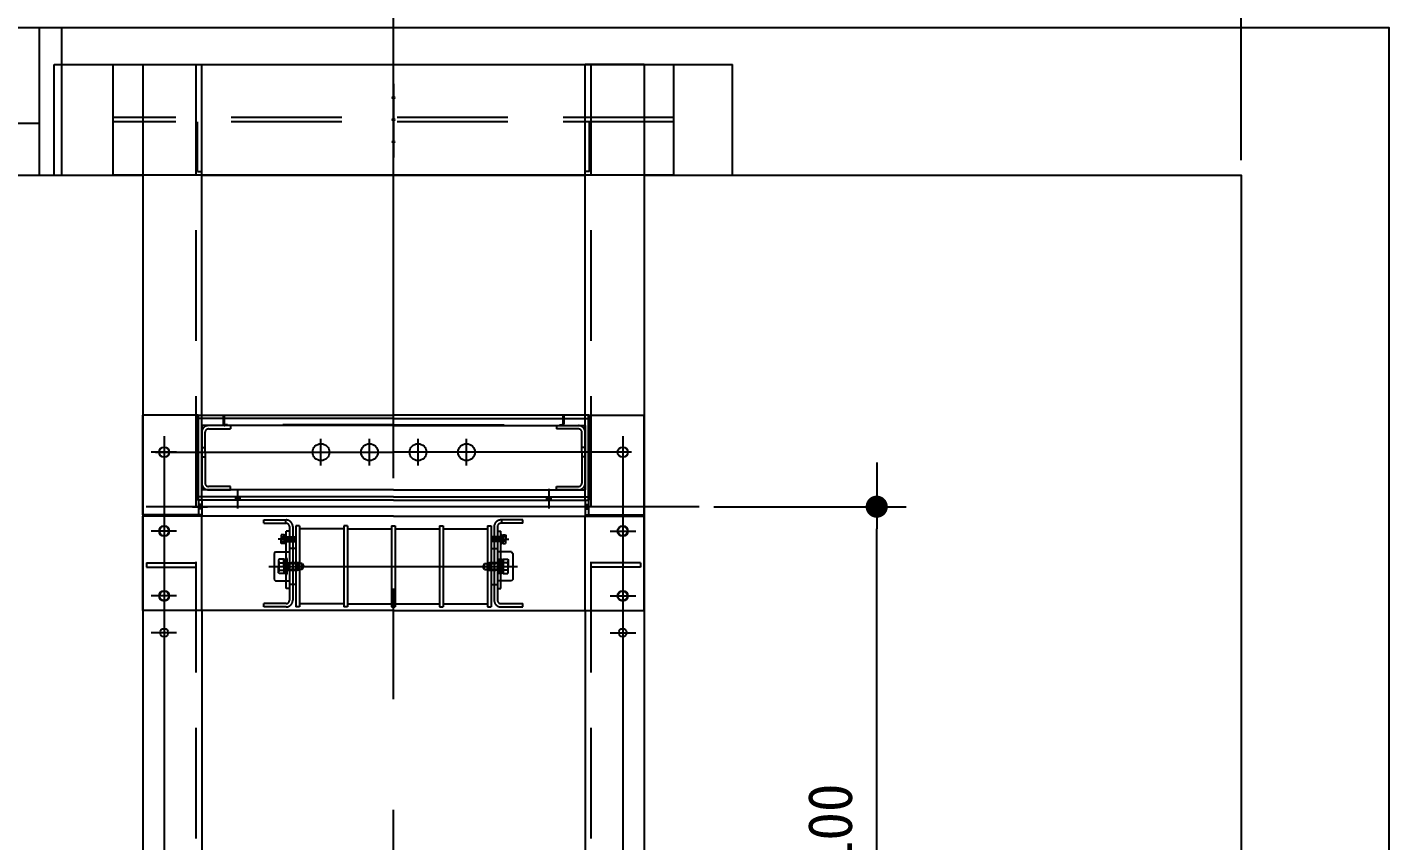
# Model space of a CAD drawing. Extents: x -9109 to 174251, y 57759 to 115528.
# Drawn here: x 102532 to 104379, y 106854 to 107958 of the extents above; entities that cross this region are included whole.
import ezdxf

# ---------------------------------------------------------------- set-up
doc = ezdxf.new("R2010")
doc.units = 0
doc.header["$LTSCALE"] = 600
doc.header["$MEASUREMENT"] = 0
for name, pattern in [('CENTER', [2, 1.25, -0.25, 0.25, -0.25]), ('HIDDEN', [0.375, 0.25, -0.125]), ('PHANTOM', [2.5, 1.25, -0.25, 0.25, -0.25, 0.25, -0.25])]:
    doc.linetypes.add(name, pattern=pattern)
doc.layers.get('0').update_dxf_attribs({"linetype": 'CONTINUOUS'})
for name, color, linetype in [('1', 3, 'CONTINUOUS'), ('2', 4, 'HIDDEN'), ('3', 1, 'CENTER'), ('4', 6, 'PHANTOM'), ('6', 2, 'CONTINUOUS'), ('A-DIMS', 7, 'CONTINUOUS')]:
    doc.layers.add(name, color=color, linetype=linetype)
doc.layers.add('A-MKXS-LEAD', color=7, linetype='CONTINUOUS', lineweight=25)
doc.styles.add('HY울릉도L', font='')
doc.styles.add('돋움체', font='')
doc.styles.get('HY울릉도L').set_extended_font_data('Dotum')
doc.styles.get('돋움체').set_extended_font_data('DotumChe')
doc.dimstyles.new('CDIM', dxfattribs={"dimtxt": 3, "dimasz": 1.5, "dimexe": 2, "dimexo": 1, "dimgap": 1, "dimtad": 1, "dimdec": 0, "dimrnd": 0.5, "dimzin": 0, "dimdsep": 32, "dimlunit": 6, "dimtxsty": 'HY울릉도L', "dimblk1": '_CIDOT', "dimblk2": '_CIDOT', "dimsah": 1, "dimcen": 5.5, "dimclrd": 2, "dimclre": 2, "dimclrt": 7, "dimadec": 0, "dimazin": 0, "dimtfac": 1, "dimtdec": 0, "dimtix": 1, "dimtmove": 2, "dimatfit": 1, "dimldrblk": '_CIDOT', "dimfxl": 1, "dimtolj": 1, "dimtzin": 0, "dimlwd": -1, "dimarcsym": 0})

# ---------------------------------------------------------------- blocks, each defined once
blk = doc.blocks.new('_CIDOT')
at = {"color": 0, "linetype": 'ByBlock'}
blk.add_line((2, 0), (-1, 0), dxfattribs=at)
at = {"color": 0, "linetype": 'ByBlock', "const_width": 0.5}
blk.add_lwpolyline([(-0.25, 0, 1), (0.25, 0, 1)], format="xyb", close=True, dxfattribs=at)
blk = doc.blocks.new('*D699')
at = {"layer": 'A-DIMS', "lineweight": -2, "transparency": 16777216}
for p, q in [((102014.6, 106893.5), (102014.6, 108357.1)), ((103028.6, 108057.1), (103028.6, 108357.1))]:
    blk.add_line(p, q, dxfattribs=at)
at = {"layer": 'A-DIMS', "transparency": 16777216}
blk.add_line((102998.6, 108317.1), (102044.6, 108317.1), dxfattribs=at)
at = {"layer": 'A-DIMS', "transparency": 16777216, "xscale": 30, "yscale": 30, "zscale": 30, "rotation": 180}
blk.add_blockref('_CIDOT', (102014.6, 108317.1), dxfattribs=at)
at = {"layer": 'A-DIMS', "transparency": 16777216, "xscale": 30, "yscale": 30, "zscale": 30}
blk.add_blockref('_CIDOT', (103028.6, 108317.1), dxfattribs=at)
at = {"layer": 'A-DIMS', "color": 3, "transparency": 16777216, "insert": (102521.6, 108372.8), "char_height": 60, "attachment_point": 5, "style": '돋움체'}
blk.add_mtext('\\A1;{\\C7;1,014}', dxfattribs=at)
blk = doc.blocks.new('*D721')
at = {"layer": 'A-DIMS', "lineweight": -2, "transparency": 16777216}
for p, q in [((103463.3, 107307.1), (103724.1, 107307.1)), ((103664.1, 106207.1), (103724.1, 106207.1))]:
    blk.add_line(p, q, dxfattribs=at)
at = {"layer": 'A-DIMS', "transparency": 16777216}
blk.add_line((103684.1, 106237.1), (103684.1, 107277.1), dxfattribs=at)
at = {"layer": 'A-DIMS', "transparency": 16777216, "xscale": 30, "yscale": 30, "zscale": 30}
for p, rotation in [((103684.1, 107307.1), 90), ((103684.1, 106207.1), 270)]:
    blk.add_blockref('_CIDOT', p, dxfattribs=dict(at, rotation=rotation))
at = {"layer": 'A-DIMS', "color": 3, "transparency": 16777216, "insert": (103628.3, 106757.1), "char_height": 60, "attachment_point": 5, "rotation": 90, "style": '돋움체'}
blk.add_mtext('\\A1;{\\C7;CTC 1,100}', dxfattribs=at)
blk = doc.blocks.new('4.1T SPACE 빔(260)')
h = blk.add_hatch(color=256)
h.paths.add_polyline_path([(0, 106.5, -0.414214), (1.5, 105), (0, 105)])
h.paths.add_polyline_path([(0, 106.5), (0, 105), (-1.5, 105, -0.414214)])
h.paths.add_polyline_path([(-1.5, 105), (0, 105), (0, 103.5, -0.414214)])
h.paths.add_polyline_path([(0, 105), (1.5, 105, -0.414214), (0, 103.5)])
h = blk.add_hatch(color=256)
h.paths.add_polyline_path([(0, 75), (0, 76.5, -0.414214), (1.5, 75)])
h.paths.add_polyline_path([(-1.5, 75, -0.414214), (0, 76.5), (0, 75)])
h.paths.add_polyline_path([(0, 73.5, -0.414214), (-1.5, 75), (0, 75)])
h.paths.add_polyline_path([(0, 75), (1.5, 75, -0.414214), (0, 73.5)])
h = blk.add_hatch(color=256)
h.paths.add_polyline_path([(0, 46.5, -0.414214), (1.5, 45), (0, 45)])
h.paths.add_polyline_path([(0, 46.5), (0, 45), (-1.5, 45, -0.414214)])
h.paths.add_polyline_path([(-1.5, 45), (0, 45), (0, 43.5, -0.414214)])
h.paths.add_polyline_path([(0, 45), (1.5, 45, -0.414214), (0, 43.5)])
for p, q in [((-380, 0), (-380, 150)), ((-380, 150), (380, 150)), ((-340, 150), (-260, 150)), ((340, 150), (260, 150)), ((380, 150), (380, 0)), ((-260, 0), (260, 0)), ((-260, 0), (260, 0)), ((-340, 0), (-380, 0)), ((260, 0), (-260, 0)), ((380, 0), (340, 0))]:
    blk.add_line(p, q)
for centre in [(0, 105), (0, 75), (0, 45)]:
    blk.add_circle(centre, 1.5)
at = {"layer": '2'}
for p, q in [((380, 78), (-380, 78)), ((380, 72), (-380, 72)), ((-266, 5), (-266, 72)), ((-260, 5), (-260, 72)), ((260, 5), (260, 72)), ((266, 5), (266, 72)), ((-266, 5), (-260, 5)), ((266, 5), (260, 5))]:
    blk.add_line(p, q, dxfattribs=at)
at = {"layer": '4'}
blk.add_line((0, 123.9), (0, 23.8), dxfattribs=at)
blk = doc.blocks.new('4본')
for p, q in [((-132.5, 55), (-132.5, -55)), ((-127.5, 55), (-132.5, 55)), ((-127.5, 55), (-127.5, -55)), ((-67.5, 51), (-127.5, 51)), ((-67.5, 55), (-67.5, -55)), ((-62.5, 55), (-67.5, 55)), ((-62.5, 55), (-62.5, -55)), ((-62.5, 51), (-2.5, 51)), ((-2.5, 55), (-2.5, -55)), ((-2.5, 55), (2.5, 55)), ((2.5, 55), (2.5, -55)), ((2.5, 51), (62.5, 51)), ((62.5, 55), (62.5, -55)), ((62.5, 55), (67.5, 55)), ((67.5, 55), (67.5, -55)), ((67.5, 51), (127.5, 51)), ((127.5, 55), (127.5, -55)), ((127.5, 55), (132.5, 55)), ((132.5, 55), (132.5, -55)), ((-159.9, 19.6), (-161.9, 17.6)), ((-159.9, 19.6), (-141.1, 19.6)), ((-141.1, 24.5), (-141.1, -24.5)), ((-132.5, 24.5), (-141.1, 24.5)), ((132.5, 24.5), (141.1, 24.5)), ((141.1, 24.5), (141.1, -24.5)), ((159.9, 19.6), (141.1, 19.6)), ((159.9, 19.6), (161.9, 17.6)), ((-161.9, 17.6), (-161.9, -17.6)), ((161.9, 17.6), (161.9, -17.6)), ((-161.9, -17.6), (-159.9, -19.6)), ((161.9, -17.6), (159.9, -19.6)), ((-159.9, -19.6), (-141.1, -19.6)), ((-132.5, -24.5), (-141.1, -24.5)), ((132.5, -24.5), (141.1, -24.5)), ((159.9, -19.6), (141.1, -19.6)), ((-127.5, -55), (-132.5, -55)), ((-67.5, -51), (-127.5, -51)), ((-62.5, -55), (-67.5, -55)), ((-62.5, -51), (-2.5, -51)), ((-2.5, -55), (2.5, -55)), ((2.5, -51), (62.5, -51)), ((62.5, -55), (67.5, -55)), ((67.5, -51), (127.5, -51)), ((127.5, -55), (132.5, -55))]:
    blk.add_line(p, q)
blk = doc.blocks.new('4본 MC용')
at = {"layer": '2'}
for p, q in [((-175.6, 58.5), (-175.6, 63)), ((-175.6, 63), (-145.6, 63)), ((-175.6, 58.5), (-145.6, 58.5)), ((-146.6, 63), (-146.6, 58.5)), ((175.6, 63), (145.6, 63)), ((175.6, 58.5), (145.6, 58.5)), ((146.6, 63), (146.6, 58.5)), ((175.6, 58.5), (175.6, 63)), ((-152.1, 42.9), (-152.5, 42.2)), ((-152.5, 42.2), (-152.5, 37)), ((-152.5, 31.8), (-152.5, 37)), ((-148.3, 42.9), (-152.1, 42.9)), ((-152.1, 39.9), (-148.3, 39.9)), ((-148.6, 40), (-136.6, 40)), ((-148.3, 37), (-148.3, 42.9)), ((-146.8, 42.5), (-148.3, 42.5)), ((-148.3, 42.5), (-148.3, 31.5)), ((-146.8, 37), (-148.3, 38.5)), ((-148.3, 37), (-148.3, 31.1)), ((-146.8, 35.5), (-148.3, 37)), ((-145.6, 43.3), (-146.8, 43.3)), ((-146.8, 43.3), (-146.8, 30.7)), ((-146.8, 31.5), (-146.8, 42.5)), ((-145.7, 40), (-144.6, 39.4)), ((-145.6, -30), (-145.6, 48)), ((-141.1, 48), (-145.6, 48)), ((-145.6, 30.7), (-145.6, 43.3)), ((-144.6, 40), (-144.6, 34)), ((-144.6, 39.4), (-136.6, 39.4)), ((-141.1, 54), (-141.1, -46)), ((-136.6, 54), (-136.6, -46)), ((-136.6, 40), (-133.9, 40)), ((-136.6, 39.4), (-133.3, 39.4)), ((-133.3, 39.4), (-133.9, 40)), ((-133.9, 40), (-133.9, 37)), ((-133.9, 34), (-133.9, 37)), ((-133.3, 39.4), (-133.3, 37)), ((-133.3, 34.6), (-133.3, 37)), ((133.3, 39.4), (133.9, 40)), ((136.6, 39.4), (133.3, 39.4)), ((133.3, 39.4), (133.3, 37)), ((133.3, 34.6), (133.3, 37)), ((136.6, 40), (133.9, 40)), ((133.9, 40), (133.9, 37)), ((133.9, 34), (133.9, 37)), ((136.6, 54), (136.6, -46)), ((148.6, 40), (136.6, 40)), ((144.6, 39.4), (136.6, 39.4)), ((141.1, 54), (141.1, -46)), ((141.1, 48), (145.6, 48)), ((144.6, 40), (144.6, 34)), ((145.7, 40), (144.6, 39.4)), ((145.6, -30), (145.6, 48)), ((145.6, 30.7), (145.6, 43.3)), ((145.6, 43.3), (146.8, 43.3)), ((146.8, 43.3), (146.8, 30.7)), ((146.8, 31.5), (146.8, 42.5)), ((146.8, 42.5), (148.3, 42.5)), ((146.8, 37), (148.3, 38.5)), ((146.8, 35.5), (148.3, 37)), ((148.3, 37), (148.3, 42.9)), ((148.3, 42.9), (152.1, 42.9)), ((148.3, 42.5), (148.3, 31.5)), ((152.1, 39.9), (148.3, 39.9)), ((148.3, 37), (148.3, 31.1)), ((152.1, 42.9), (152.5, 42.2)), ((152.5, 42.2), (152.5, 37)), ((152.5, 31.8), (152.5, 37)), ((-152.1, 31.1), (-152.5, 31.8)), ((-152.1, 34.1), (-148.3, 34.1)), ((-148.3, 31.1), (-152.1, 31.1)), ((-148.6, 34), (-136.6, 34)), ((-148.3, 31.5), (-146.8, 31.5)), ((-146.8, 30.7), (-145.6, 30.7)), ((-145.7, 34), (-144.6, 34.6)), ((-144.6, 34.6), (-136.6, 34.6)), ((-136.6, 34.6), (-133.3, 34.6)), ((-136.6, 34), (-133.9, 34)), ((-133.3, 34.6), (-133.9, 34)), ((136.6, 34.6), (133.3, 34.6)), ((133.3, 34.6), (133.9, 34)), ((136.6, 34), (133.9, 34)), ((144.6, 34.6), (136.6, 34.6)), ((148.6, 34), (136.6, 34)), ((145.7, 34), (144.6, 34.6)), ((146.8, 30.7), (145.6, 30.7)), ((148.3, 31.5), (146.8, 31.5)), ((152.1, 34.1), (148.3, 34.1)), ((148.3, 31.1), (152.1, 31.1)), ((152.1, 31.1), (152.5, 31.8)), ((-155, 9.8), (-155.7, 8.6)), ((-155.7, 8.6), (-155.7, 0)), ((-148.7, 9.8), (-155, 9.8)), ((-155, 4.9), (-148.7, 4.9)), ((-149.2, 5), (-130.2, 5)), ((-148.7, 0), (-148.7, 9.8)), ((-146.2, 9.2), (-148.7, 9.2)), ((-148.7, 9.2), (-148.7, -9.2)), ((-146.2, 0), (-148.7, 2.5)), ((-144.2, 10.5), (-146.2, 10.5)), ((-146.2, 10.5), (-146.2, -10.5)), ((-146.2, -9.2), (-146.2, 9.2)), ((-144.4, 5), (-142.6, 4)), ((-144.2, -10.5), (-144.2, 10.5)), ((-142.6, 5), (-142.6, -5)), ((-142.6, 4), (-129.2, 4)), ((-127.7, 5), (-138.7, 5)), ((-123.7, 4), (-138.7, 4)), ((-129.2, 4), (-130.2, 5)), ((-130.2, 5), (-130.2, 0)), ((-129.2, 4), (-129.2, 0)), ((-127.7, -5), (-127.7, 5)), ((-123.7, -4), (-123.7, 4)), ((-123.7, 4), (-121.4, 0)), ((123.7, 4), (121.4, 0)), ((123.7, -4), (123.7, 4)), ((123.7, 4), (138.7, 4)), ((127.7, -5), (127.7, 5)), ((127.7, 5), (138.7, 5)), ((129.2, 4), (130.2, 5)), ((142.6, 4), (129.2, 4)), ((129.2, 4), (129.2, 0)), ((149.2, 5), (130.2, 5)), ((130.2, 5), (130.2, 0)), ((142.6, 5), (142.6, -5)), ((144.4, 5), (142.6, 4)), ((144.2, -10.5), (144.2, 10.5)), ((144.2, 10.5), (146.2, 10.5)), ((146.2, 10.5), (146.2, -10.5)), ((146.2, -9.2), (146.2, 9.2)), ((146.2, 9.2), (148.7, 9.2)), ((146.2, 0), (148.7, 2.5)), ((148.7, 0), (148.7, 9.8)), ((148.7, 9.8), (155, 9.8)), ((148.7, 9.2), (148.7, -9.2)), ((155, 4.9), (148.7, 4.9)), ((155, 9.8), (155.7, 8.6)), ((155.7, 8.6), (155.7, 0)), ((-155.7, -8.6), (-155.7, 0)), ((-155, -9.8), (-155.7, -8.6)), ((-155, -4.9), (-148.7, -4.9)), ((-148.7, -9.8), (-155, -9.8)), ((-149.2, -5), (-130.2, -5)), ((-148.7, 0), (-148.7, -9.8)), ((-146.2, -2.5), (-148.7, 0)), ((-148.7, -9.2), (-146.2, -9.2)), ((-146.2, -10.5), (-144.2, -10.5)), ((-144.4, -5), (-142.6, -4)), ((-142.6, -4), (-129.2, -4)), ((-123.7, -4), (-138.7, -4)), ((-127.7, -5), (-138.7, -5)), ((-130.2, -5), (-130.2, 0)), ((-129.2, -4), (-130.2, -5)), ((-129.2, -4), (-129.2, 0)), ((-123.7, -4), (-121.4, 0)), ((123.7, -4), (121.4, 0)), ((123.7, -4), (138.7, -4)), ((127.7, -5), (138.7, -5)), ((129.2, -4), (129.2, 0)), ((142.6, -4), (129.2, -4)), ((129.2, -4), (130.2, -5)), ((130.2, -5), (130.2, 0)), ((149.2, -5), (130.2, -5)), ((144.4, -5), (142.6, -4)), ((146.2, -10.5), (144.2, -10.5)), ((146.2, -2.5), (148.7, 0)), ((148.7, -9.2), (146.2, -9.2)), ((148.7, 0), (148.7, -9.8)), ((155, -4.9), (148.7, -4.9)), ((148.7, -9.8), (155, -9.8)), ((155, -9.8), (155.7, -8.6)), ((155.7, -8.6), (155.7, 0)), ((-141.1, -30), (-145.6, -30)), ((141.1, -30), (145.6, -30)), ((-145.6, -50.5), (-175.6, -50.5)), ((-175.6, -55), (-175.6, -50.5)), ((-145.6, -55), (-175.6, -55)), ((145.6, -50.5), (175.6, -50.5)), ((145.6, -55), (175.6, -55)), ((175.6, -55), (175.6, -50.5))]:
    blk.add_line(p, q, dxfattribs=at)
for centre, radius, start, end in [((-145.6, 54), 9, 0, 90), ((-145.6, 54), 4.5, 0, 90), ((145.6, 54), 9, 90, 180), ((145.6, 54), 4.5, 90, 180), ((-149.6, 41.4), 2.84, 180, 211.2421), ((-141.7, 37), 10.7, 164.0832, 180), ((-141.7, 37), 10.7, 180, 195.9168), ((149.6, 41.4), 2.84, 328.7579, 0), ((141.7, 37), 10.7, 0, 15.9168), ((141.7, 37), 10.7, 344.0832, 0), ((-149.6, 32.6), 2.84, 148.7579, 180), ((149.6, 32.6), 2.84, 0, 31.2421), ((-151, 7.4), 4.73, 180, 211.2421), ((-137.8, 0), 17.9, 164.0832, 180), ((151, 7.4), 4.73, 328.7579, 0), ((137.8, 0), 17.9, 0, 15.9168), ((-137.8, 0), 17.9, 180, 195.9168), ((-151, -7.4), 4.73, 148.7579, 180), ((137.8, 0), 17.9, 344.0832, 0), ((151, -7.4), 4.73, 0, 31.2421), ((-145.6, -46), 4.5, 270, 0), ((-145.6, -46), 9, 270, 0), ((145.6, -46), 9, 180, 270), ((145.6, -46), 4.5, 180, 270)]:
    blk.add_arc(centre, radius, start, end, dxfattribs=at)
at = {"layer": '3'}
for p, q in [((-131.8, 37), (-156.4, 37)), ((131.8, 37), (156.4, 37)), ((-169, 0), (168.4, 0))]:
    blk.add_line(p, q, dxfattribs=at)
at = {"layer": '2'}
blk.add_blockref('4본', (0, 0), dxfattribs=at)
blk = doc.blocks.new('4.1T 4본')
for p, q in [((-340, -11), (-340, 124)), ((-340, -11), (-340, 124)), ((-265, 124), (-340, 124)), ((-266, 124), (-266, 9)), ((0, 119.5), (-266, 119.5)), ((-265, 124), (0, 124)), ((265, 124), (0, 124)), ((0, 119.5), (266, 119.5)), ((265, 124), (340, 124)), ((266, 124), (266, 9)), ((340, -11), (340, 124)), ((340, -11), (340, 124)), ((-260, 110), (-260, 23)), ((0, 110), (-260, 110)), ((0, 110), (260, 110)), ((260, 110), (260, 23)), ((0, 23), (-260, 23)), ((0, 23), (260, 23)), ((0, 13.5), (-266, 13.5)), ((0, 9), (-266, 9)), ((-264.5, 9), (-264.5, -11)), ((-260, 9), (-260, -11)), ((0, 13.5), (266, 13.5)), ((0, 9), (266, 9)), ((260, 9), (260, -11)), ((264.5, 9), (264.5, -11)), ((-260, -11), (-340, -11)), ((0, -13), (-340, -13)), ((-340, -141), (-340, -13)), ((-260, -11), (-260, -13)), ((0, -13), (340, -13)), ((260, -11), (260, -13)), ((260, -11), (340, -11)), ((340, -141), (340, -13)), ((0, -141), (-340, -141)), ((0, -141), (340, -141))]:
    blk.add_line(p, q)
for centre, radius in [((-311, 74), 7), ((-311, 74), 7), ((-98.3, 74), 11.5), ((-32.5, 74), 11.5), ((33.3, 74), 11.5), ((99.1, 74), 11.5), ((311, 74), 7), ((311, 74), 7), ((-311, -33), 7), ((-311, -33), 6.5), ((311, -33), 7), ((311, -33), 6.5), ((-311, -121), 7), ((-311, -121), 6.5), ((311, -121), 7), ((311, -121), 6.5), ((-311, -171), 5.5), ((311, -171), 5.5)]:
    blk.add_circle(centre, radius)
at = {"layer": '1'}
for p, q in [((-260, 2), (-264.5, 2)), ((-213, 9), (-213, 13.5)), ((-209, 9), (-209, 13.5)), ((209, 9), (209, 13.5)), ((213, 9), (213, 13.5)), ((260, 2), (264.5, 2)), ((-260, -2), (-264.5, -2)), ((260, -2), (264.5, -2))]:
    blk.add_line(p, q, dxfattribs=at)
at = {"layer": '2'}
for p, q in [((-264.5, 9), (-264.5, 124)), ((-260, 9), (-260, 124)), ((-231, 124), (-231, 112.4)), ((-229.8, 124), (-229.8, 112.4)), ((0, 111.2), (-228.6, 111.2)), ((0, 111.2), (228.6, 111.2)), ((229.8, 124), (229.8, 112.4)), ((231, 124), (231, 112.4)), ((260, 9), (260, 124)), ((264.5, 9), (264.5, 124)), ((-255.5, 74), (-255.5, 101)), ((-221, 110), (-251, 110)), ((-251, 105.5), (-221, 105.5)), ((-221, 110), (-221, 105.5)), ((221, 110), (221, 105.5)), ((221, 110), (251, 110)), ((251, 105.5), (221, 105.5)), ((255.5, 74), (255.5, 101)), ((-260, 80.5), (-255.5, 80.5)), ((-255.5, 74), (-255.5, 32)), ((260, 80.5), (255.5, 80.5)), ((255.5, 74), (255.5, 32)), ((-260, 67.5), (-255.5, 67.5)), ((260, 67.5), (255.5, 67.5)), ((-221, 27.5), (-251, 27.5)), ((-251, 23), (-221, 23)), ((-221, 23), (-221, 27.5)), ((221, 23), (221, 27.5)), ((221, 27.5), (251, 27.5)), ((251, 23), (221, 23)), ((-260, 3), (-264.5, 3)), ((-214, 9), (-214, 13.5)), ((-208, 9), (-208, 13.5)), ((208, 9), (208, 13.5)), ((214, 9), (214, 13.5)), ((260, 3), (264.5, 3)), ((-260, -3), (-264.5, -3)), ((-260, -141), (-260, -13)), ((260, -3), (264.5, -3)), ((260, -141), (260, -13)), ((-335, -76), (-335, -82)), ((-335, -76), (-267.5, -76)), ((-335, -82), (-267.5, -82)), ((335, -76), (267.5, -76)), ((335, -82), (267.5, -82)), ((335, -76), (335, -82))]:
    blk.add_line(p, q, dxfattribs=at)
for centre, radius, start, end in [((-228.6, 112.4), 2.4, 180, 270), ((-228.6, 112.4), 1.2, 180, 270), ((228.6, 112.4), 1.2, 270, 0), ((228.6, 112.4), 2.4, 270, 0), ((-251, 101), 9, 90, 180), ((-251, 101), 4.5, 90, 180), ((251, 101), 9, 0, 90), ((251, 101), 4.5, 0, 90), ((-251, 32), 9, 180, 270), ((-251, 32), 4.5, 180, 270), ((251, 32), 4.5, 270, 0), ((251, 32), 9, 270, 0)]:
    blk.add_arc(centre, radius, start, end, dxfattribs=at)
at = {"layer": '3', "color": 1, "linetype": 'CENTER'}
for p, q in [((-294.1, 74), (-328.6, 74)), ((-322.8, 74), (0, 74)), ((-98.3, 56.1), (-98.3, 91.9)), ((-32.5, 56.1), (-32.5, 91.9)), ((322.8, 74), (0, 74)), ((33.3, 56.1), (33.3, 91.9)), ((99.1, 56.1), (99.1, 91.9)), ((-211, -2.3), (-211, 24.3)), ((211, -2.3), (211, 24.3)), ((414.7, 0), (-414.7, 0)), ((-272.7, 0), (-252.3, 0)), ((272.7, 0), (177.3, 0)), ((-294.1, -33), (-328.6, -33)), ((294.1, -33), (328.6, -33)), ((-294.1, -121), (-328.6, -121)), ((294.1, -121), (328.6, -121)), ((-294.1, -171), (-328.6, -171)), ((294.1, -171), (328.6, -171))]:
    blk.add_line(p, q, dxfattribs=at)
blk.add_blockref('4본 MC용', (0, -81))
blk = doc.blocks.new('*D724')
at = {"layer": 'A-DIMS', "lineweight": -2, "transparency": 16777216}
for p, q in [((101778.6, 107777.1), (101778.6, 108597.1)), ((103028.6, 108057.1), (103028.6, 108597.1))]:
    blk.add_line(p, q, dxfattribs=at)
at = {"layer": 'A-DIMS', "transparency": 16777216}
blk.add_line((101808.6, 108557.1), (102998.6, 108557.1), dxfattribs=at)
at = {"layer": 'A-DIMS', "transparency": 16777216, "xscale": 30, "yscale": 30, "zscale": 30, "rotation": 180}
blk.add_blockref('_CIDOT', (101778.6, 108557.1), dxfattribs=at)
at = {"layer": 'A-DIMS', "transparency": 16777216, "xscale": 30, "yscale": 30, "zscale": 30}
blk.add_blockref('_CIDOT', (103028.6, 108557.1), dxfattribs=at)
at = {"layer": 'A-DIMS', "color": 3, "transparency": 16777216, "insert": (102403.6, 108612.8), "char_height": 60, "attachment_point": 5, "style": '돋움체'}
blk.add_mtext('\\A1;1,250', dxfattribs=at)
blk = doc.blocks.new('*D725')
at = {"layer": 'A-DIMS', "lineweight": -2, "transparency": 16777216}
for p, q in [((103028.6, 108057.1), (103028.6, 108597.1)), ((104178.6, 107777.1), (104178.6, 108597.1))]:
    blk.add_line(p, q, dxfattribs=at)
at = {"layer": 'A-DIMS', "transparency": 16777216}
blk.add_line((103058.6, 108557.1), (104148.6, 108557.1), dxfattribs=at)
at = {"layer": 'A-DIMS', "transparency": 16777216, "xscale": 30, "yscale": 30, "zscale": 30, "rotation": 180}
blk.add_blockref('_CIDOT', (103028.6, 108557.1), dxfattribs=at)
at = {"layer": 'A-DIMS', "transparency": 16777216, "xscale": 30, "yscale": 30, "zscale": 30}
blk.add_blockref('_CIDOT', (104178.6, 108557.1), dxfattribs=at)
at = {"layer": 'A-DIMS', "color": 3, "transparency": 16777216, "insert": (103603.6, 108612.8), "char_height": 60, "attachment_point": 5, "style": '돋움체'}
blk.add_mtext('\\A1;1,150', dxfattribs=at)
blk = doc.blocks.new('*D726')
at = {"layer": 'A-DIMS', "lineweight": -2, "transparency": 16777216}
for p, q in [((101778.6, 107777.1), (101778.6, 108837.1)), ((104178.6, 107777.1), (104178.6, 108837.1))]:
    blk.add_line(p, q, dxfattribs=at)
at = {"layer": 'A-DIMS', "transparency": 16777216}
blk.add_line((101808.6, 108797.1), (104148.6, 108797.1), dxfattribs=at)
at = {"layer": 'A-DIMS', "transparency": 16777216, "xscale": 30, "yscale": 30, "zscale": 30, "rotation": 180}
blk.add_blockref('_CIDOT', (101778.6, 108797.1), dxfattribs=at)
at = {"layer": 'A-DIMS', "transparency": 16777216, "xscale": 30, "yscale": 30, "zscale": 30}
blk.add_blockref('_CIDOT', (104178.6, 108797.1), dxfattribs=at)
at = {"layer": 'A-DIMS', "color": 3, "transparency": 16777216, "insert": (102978.6, 108852.8), "char_height": 60, "attachment_point": 5, "style": '돋움체'}
blk.add_mtext('\\A1;HW 2,400', dxfattribs=at)
blk = doc.blocks.new('B-G')
for p, q in [((200, 800), (0, 800)), ((200, 770), (0, 770)), ((130, 770), (130, 370)), ((70, 430), (70, 30)), ((200, 30), (0, 30)), ((200, 0), (0, 0))]:
    blk.add_line(p, q)
at = {"layer": '3'}
blk.add_line((275.1, 400), (-58.2, 400), dxfattribs=at)

msp = doc.modelspace()

# ---------------------------------------------------------------- linework, layer by layer
for p, q in [((102688.6, 107907.1), (102688.6, 105057.1)), ((102768.6, 107431.1), (102768.6, 107907.1)), ((103288.6, 107431.1), (103288.6, 107907.1)), ((103368.6, 107907.1), (103368.6, 105057.1)), ((102768.6, 107166.1), (102768.6, 106444.1)), ((103288.6, 107166.1), (103288.6, 106444.1))]:
    msp.add_line(p, q)
msp.add_lwpolyline([(104378.6, 103807.1), (101578.6, 103807.1), (101578.6, 107957.1), (104378.6, 107957.1)], close=True)
msp.add_lwpolyline([(103368.6, 107757.1), (104178.6, 107757.1), (104178.6, 104007.1), (101778.6, 104007.1), (101778.6, 107757.1), (102688.6, 107757.1)])
at = {"layer": '2'}
for p, q in [((102761.1, 105057.1), (102761.1, 107907.1)), ((103296.1, 107907.1), (103296.1, 105057.1)), ((102768.6, 107757.1), (102688.6, 107757.1)), ((103368.6, 107757.1), (103288.6, 107757.1))]:
    msp.add_line(p, q, dxfattribs=at)
at = {"layer": '3'}
msp.add_line((103028.6, 104945.9), (103028.6, 108037.1), dxfattribs=at)
at = {"layer": '3', "color": 1, "linetype": 'CENTER'}
for p, q in [((102717.6, 107402.6), (102717.6, 106047.6)), ((103339.6, 107402.6), (103339.6, 106047.6))]:
    msp.add_line(p, q, dxfattribs=at)
at = {"layer": '6'}
for p, q in [((102568.6, 107757.1), (102568.6, 107907.1)), ((102568.6, 107907.1), (103488.6, 107907.1)), ((103488.6, 107757.1), (103488.6, 107907.1))]:
    msp.add_line(p, q, dxfattribs=at)

# ---------------------------------------------------------------- block references
for name, p in [('4.1T SPACE 빔(260)', (103028.6, 107757.1)), ('4.1T 4본', (103028.6, 107307.1))]:
    msp.add_blockref(name, p)
at = {"layer": 'A-MKXS-LEAD', "rotation": 270}
msp.add_blockref('B-G', (101778.6, 107957.1), dxfattribs=at)

# ---------------------------------------------------------------- dimensions: what is measured, and where the dimension line sits
at = {"layer": 'A-DIMS'}
dim = msp.add_linear_dim(base=(104178.6, 108797.1), p1=(101778.6, 107757.1), p2=(104178.6, 107757.1), text='HW <>', dimstyle='CDIM', override={"dimscale": 20, "dimtxsty": '돋움체', "dimclrd": 256, "dimclre": 256, "dimclrt": 3}, dxfattribs=at)
dim.commit()
dim.dimension.update_dxf_attribs({"geometry": '*D726', "text_midpoint": (102978.6, 108852.8)})
for base, p1, p2, picture, middle in [((103028.6, 108557.1), (101778.6, 107757.1), (103028.6, 108037.1), '*D724', (102403.6, 108612.8)), ((104178.6, 108557.1), (103028.6, 108037.1), (104178.6, 107757.1), '*D725', (103603.6, 108612.8))]:
    dim = msp.add_linear_dim(base=base, p1=p1, p2=p2, dimstyle='CDIM', override={"dimscale": 20, "dimtxsty": '돋움체', "dimclrd": 256, "dimclre": 256, "dimclrt": 3}, dxfattribs=at)
    dim.commit()
    dim.dimension.update_dxf_attribs({"geometry": picture, "text_midpoint": middle})
for base, p1, p2, angle, text, picture, middle in [((102014.6, 108317.1), (103028.6, 108037.1), (102014.6, 106873.5), 180, '{\\C7;<>}', '*D699', (102521.6, 108372.8)), ((103684.1, 107307.1), (103644.1, 106207.1), (103443.3, 107307.1), 90, '{\\C7;CTC <>}', '*D721', (103628.3, 106757.1))]:
    dim = msp.add_linear_dim(base=base, p1=p1, p2=p2, angle=angle, text=text, dimstyle='CDIM', override={"dimscale": 20, "dimtxsty": '돋움체', "dimclrd": 256, "dimclre": 256, "dimclrt": 3}, dxfattribs=at)
    dim.commit()
    dim.dimension.update_dxf_attribs({"geometry": picture, "text_midpoint": middle})

doc.saveas('drawing.dxf')
